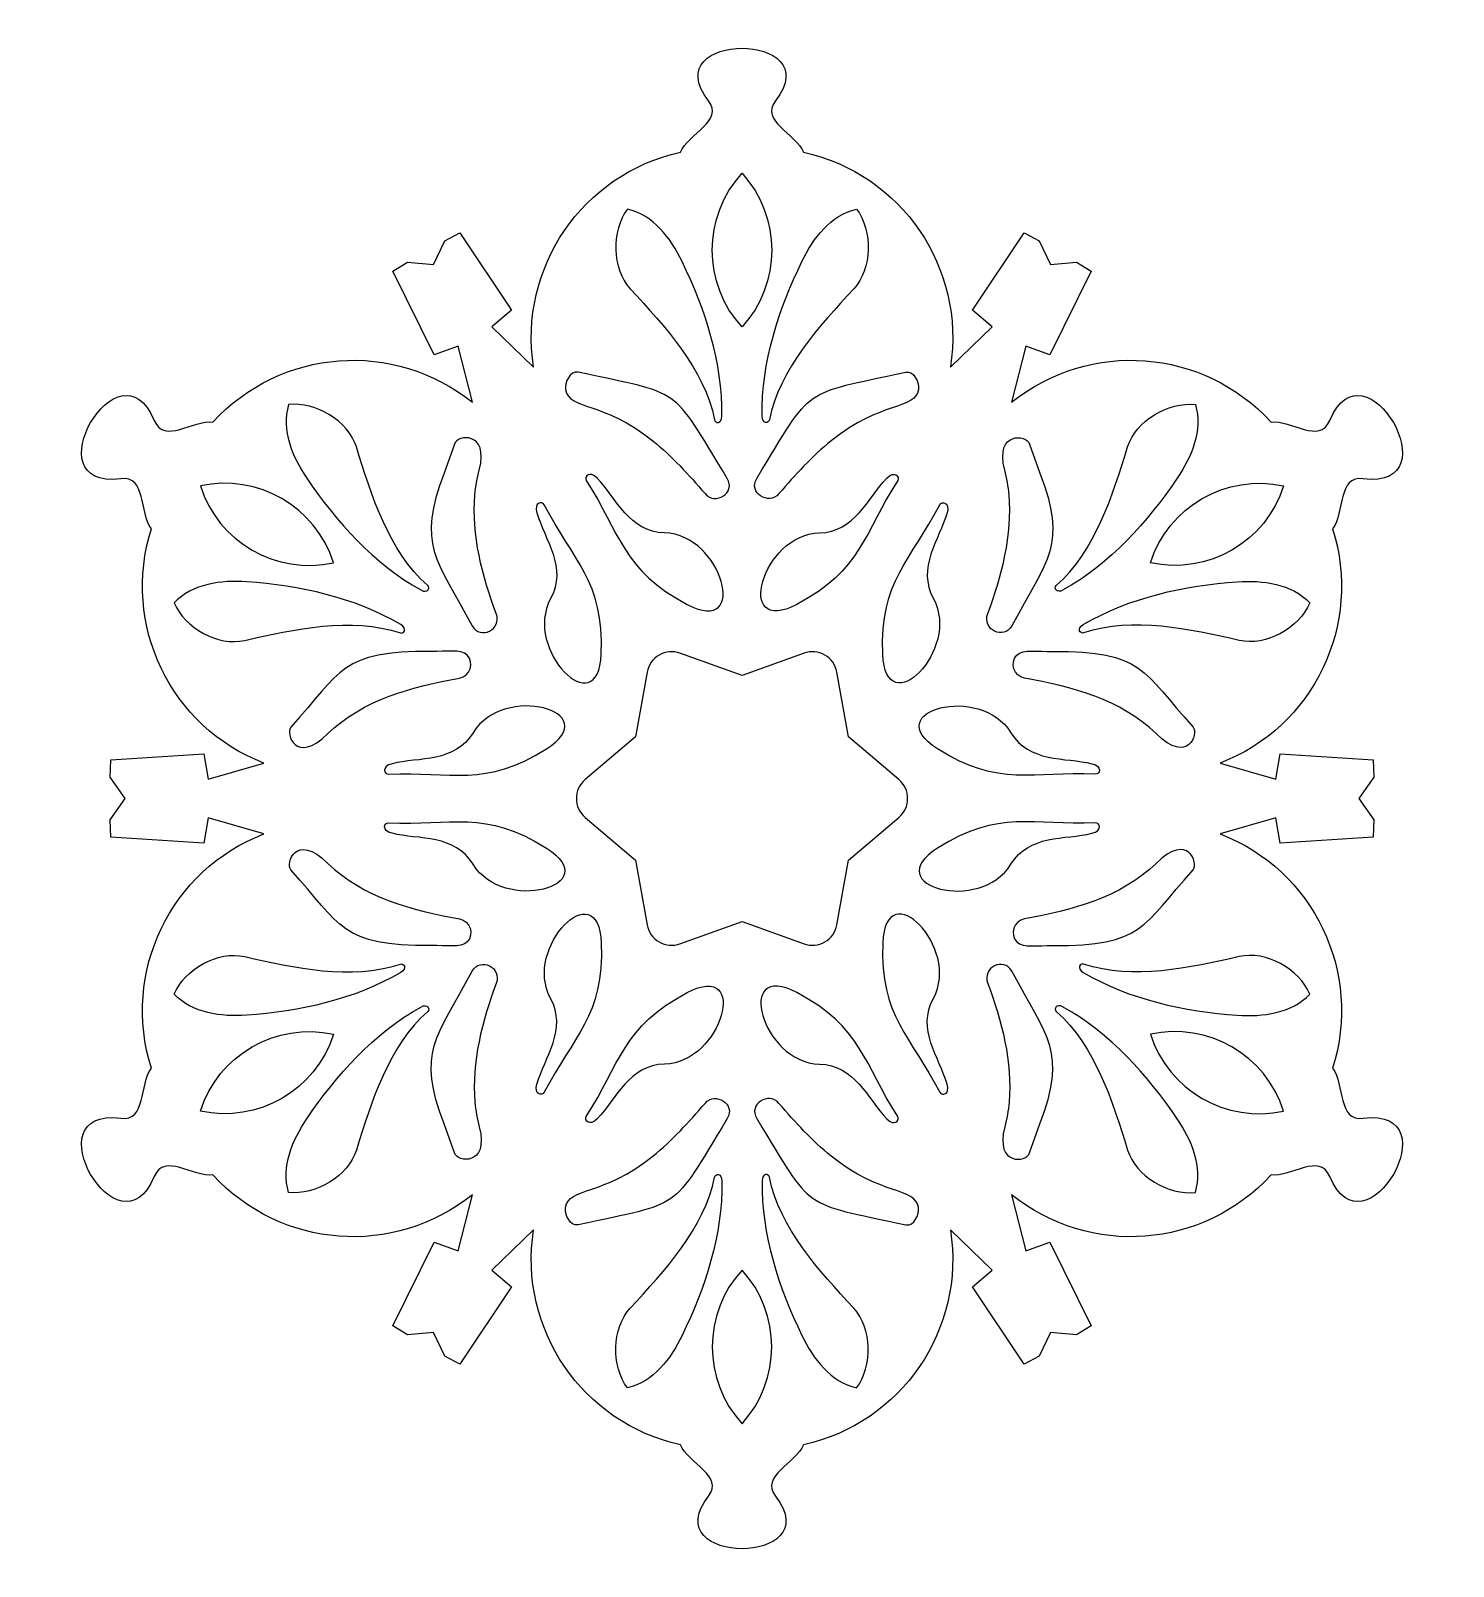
# Model space of a CAD drawing. Header units: centimetres. Extents: x -1 to 124, y -94 to 8.
# Drawn here: x 114.2 to 123.68, y -78.8 to -68.57 of the extents above; entities that cross this region are included whole.
import ezdxf

# ---------------------------------------------------------------- set-up
doc = ezdxf.new("R2010")
doc.units = ezdxf.units.CM
doc.header["$MEASUREMENT"] = 0
doc.layers.add('layer 1', color=7, linetype='Continuous')

msp = doc.modelspace()

# ---------------------------------------------------------------- linework, layer by layer
at = {"layer": 'layer 1', "color": 250}
for points, knots in [([(122.87272, -75.48078), (123.07489, -74.84352), (122.74627, -74.15896), (122.12255, -73.91818), (122.12255, -73.91818), (122.12255, -73.91818), (122.49388, -73.81263), (122.49388, -73.81263), (122.49388, -73.81263), (122.49388, -73.81263), (122.52329, -73.98036), (122.52329, -73.98036), (122.52329, -73.98036), (122.52329, -73.98036), (123.14325, -73.94016), (123.14325, -73.94016), (123.14325, -73.94016), (123.14325, -73.94016), (123.14693, -73.82566), (123.14693, -73.82566), (123.14693, -73.82566), (123.14693, -73.82566), (123.04647, -73.68292), (123.04647, -73.68292), (123.04647, -73.68292), (123.04647, -73.68292), (123.14693, -73.54018), (123.14693, -73.54018), (123.14693, -73.54018), (123.14693, -73.54018), (123.14325, -73.42568), (123.14325, -73.42568), (123.14325, -73.42568), (123.14325, -73.42568), (122.52329, -73.38548), (122.52329, -73.38548), (122.52329, -73.38548), (122.52329, -73.38548), (122.49388, -73.55321), (122.49388, -73.55321), (122.49388, -73.55321), (122.49388, -73.55321), (122.12255, -73.44766), (122.12255, -73.44766), (122.12255, -73.44766), (122.74627, -73.20688), (123.07489, -72.52232), (122.87272, -71.88506), (122.87272, -71.88506), (122.95395, -71.77683), (122.90481, -71.52953), (123.07731, -71.55185), (123.07731, -71.55185), (123.67654, -71.6294), (123.08583, -70.60597), (122.85325, -71.16389), (122.85325, -71.16389), (122.78639, -71.32436), (122.59676, -71.15821), (122.46245, -71.17442), (122.46245, -71.17442), (122.01165, -70.68075), (121.25446, -70.62308), (120.73413, -71.04279), (120.73413, -71.04279), (120.73413, -71.04279), (120.8284, -70.66838), (120.8284, -70.66838), (120.8284, -70.66838), (120.8284, -70.66838), (120.98828, -70.7268), (120.98828, -70.7268), (120.98828, -70.7268), (120.98828, -70.7268), (121.26349, -70.16977), (121.26349, -70.16977), (121.26349, -70.16977), (121.26349, -70.16977), (121.16613, -70.10943), (121.16613, -70.10943), (121.16613, -70.10943), (121.16613, -70.10943), (120.99229, -70.12506), (120.99229, -70.12506), (120.99229, -70.12506), (120.99229, -70.12506), (120.91891, -69.96669), (120.91891, -69.96669), (120.91891, -69.96669), (120.91891, -69.96669), (120.81795, -69.91261), (120.81795, -69.91261), (120.81795, -69.91261), (120.81795, -69.91261), (120.47312, -70.42935), (120.47312, -70.42935), (120.47312, -70.42935), (120.47312, -70.42935), (120.60367, -70.53867), (120.60367, -70.53867), (120.60367, -70.53867), (120.60367, -70.53867), (120.32662, -70.80753), (120.32662, -70.80753), (120.32662, -70.80753), (120.42991, -70.14695), (120.00134, -69.52015), (119.34845, -69.37648), (119.34845, -69.37648), (119.2953, -69.25212), (119.05661, -69.17097), (119.16217, -69.03282), (119.16217, -69.03282), (119.51847, -68.56629), (118.35791, -68.56629), (118.71421, -69.03282), (118.71421, -69.03282), (118.81977, -69.17097), (118.58108, -69.25212), (118.52793, -69.37648), (118.52793, -69.37648), (117.87504, -69.52015), (117.44647, -70.14695), (117.54976, -70.80753), (117.54976, -70.80753), (117.54976, -70.80753), (117.27271, -70.53867), (117.27271, -70.53867), (117.27271, -70.53867), (117.27271, -70.53867), (117.40326, -70.42935), (117.40326, -70.42935), (117.40326, -70.42935), (117.40326, -70.42935), (117.05843, -69.91261), (117.05843, -69.91261), (117.05843, -69.91261), (117.05843, -69.91261), (116.95747, -69.96669), (116.95747, -69.96669), (116.95747, -69.96669), (116.95747, -69.96669), (116.88409, -70.12506), (116.88409, -70.12506), (116.88409, -70.12506), (116.88409, -70.12506), (116.71025, -70.10943), (116.71025, -70.10943), (116.71025, -70.10943), (116.71025, -70.10943), (116.61289, -70.16977), (116.61289, -70.16977), (116.61289, -70.16977), (116.61289, -70.16977), (116.8881, -70.7268), (116.8881, -70.7268), (116.8881, -70.7268), (116.8881, -70.7268), (117.04798, -70.66838), (117.04798, -70.66838), (117.04798, -70.66838), (117.04798, -70.66838), (117.14225, -71.04279), (117.14225, -71.04279), (117.14225, -71.04279), (116.62192, -70.62308), (115.86473, -70.68075), (115.41393, -71.17442), (115.41393, -71.17442), (115.27962, -71.15821), (115.08999, -71.32436), (115.02313, -71.16389), (115.02313, -71.16389), (114.79055, -70.60597), (114.19984, -71.6294), (114.79907, -71.55185), (114.79907, -71.55185), (114.97157, -71.52953), (114.92243, -71.77683), (115.00366, -71.88506), (115.00366, -71.88506), (114.80149, -72.52232), (115.13011, -73.20688), (115.75383, -73.44766), (115.75383, -73.44766), (115.75383, -73.44766), (115.3825, -73.55321), (115.3825, -73.55321), (115.3825, -73.55321), (115.3825, -73.55321), (115.35309, -73.38548), (115.35309, -73.38548), (115.35309, -73.38548), (115.35309, -73.38548), (114.73313, -73.42568), (114.73313, -73.42568), (114.73313, -73.42568), (114.73313, -73.42568), (114.72945, -73.54018), (114.72945, -73.54018), (114.72945, -73.54018), (114.72945, -73.54018), (114.82991, -73.68292), (114.82991, -73.68292), (114.82991, -73.68292), (114.82991, -73.68292), (114.72945, -73.82566), (114.72945, -73.82566), (114.72945, -73.82566), (114.72945, -73.82566), (114.73313, -73.94016), (114.73313, -73.94016), (114.73313, -73.94016), (114.73313, -73.94016), (115.35309, -73.98036), (115.35309, -73.98036), (115.35309, -73.98036), (115.35309, -73.98036), (115.3825, -73.81263), (115.3825, -73.81263), (115.3825, -73.81263), (115.3825, -73.81263), (115.75383, -73.91818), (115.75383, -73.91818), (115.75383, -73.91818), (115.13011, -74.15896), (114.80149, -74.84352), (115.00366, -75.48078), (115.00366, -75.48078), (114.92243, -75.58901), (114.97157, -75.83631), (114.79907, -75.81399), (114.79907, -75.81399), (114.19984, -75.73644), (114.79055, -76.75987), (115.02313, -76.20195), (115.02313, -76.20195), (115.08999, -76.04148), (115.27962, -76.20763), (115.41393, -76.19142), (115.41393, -76.19142), (115.86473, -76.68509), (116.62192, -76.74276), (117.14225, -76.32305), (117.14225, -76.32305), (117.14225, -76.32305), (117.04798, -76.69746), (117.04798, -76.69746), (117.04798, -76.69746), (117.04798, -76.69746), (116.8881, -76.63904), (116.8881, -76.63904), (116.8881, -76.63904), (116.8881, -76.63904), (116.61289, -77.19607), (116.61289, -77.19607), (116.61289, -77.19607), (116.61289, -77.19607), (116.71025, -77.25641), (116.71025, -77.25641), (116.71025, -77.25641), (116.71025, -77.25641), (116.88409, -77.24078), (116.88409, -77.24078), (116.88409, -77.24078), (116.88409, -77.24078), (116.95747, -77.39915), (116.95747, -77.39915), (116.95747, -77.39915), (116.95747, -77.39915), (117.05843, -77.45323), (117.05843, -77.45323), (117.05843, -77.45323), (117.05843, -77.45323), (117.40326, -76.93649), (117.40326, -76.93649), (117.40326, -76.93649), (117.40326, -76.93649), (117.27271, -76.82717), (117.27271, -76.82717), (117.27271, -76.82717), (117.27271, -76.82717), (117.54976, -76.55831), (117.54976, -76.55831), (117.54976, -76.55831), (117.44647, -77.21889), (117.87504, -77.84569), (118.52793, -77.98936), (118.52793, -77.98936), (118.58108, -78.11372), (118.81977, -78.19487), (118.71421, -78.33302), (118.71421, -78.33302), (118.35791, -78.79955), (119.51847, -78.79955), (119.16217, -78.33302), (119.16217, -78.33302), (119.05661, -78.19487), (119.2953, -78.11372), (119.34845, -77.98936), (119.34845, -77.98936), (120.00134, -77.84569), (120.42991, -77.21889), (120.32662, -76.55831), (120.32662, -76.55831), (120.32662, -76.55831), (120.60367, -76.82717), (120.60367, -76.82717), (120.60367, -76.82717), (120.60367, -76.82717), (120.47312, -76.93649), (120.47312, -76.93649), (120.47312, -76.93649), (120.47312, -76.93649), (120.81795, -77.45323), (120.81795, -77.45323), (120.81795, -77.45323), (120.81795, -77.45323), (120.91891, -77.39915), (120.91891, -77.39915), (120.91891, -77.39915), (120.91891, -77.39915), (120.99229, -77.24078), (120.99229, -77.24078), (120.99229, -77.24078), (120.99229, -77.24078), (121.16613, -77.25641), (121.16613, -77.25641), (121.16613, -77.25641), (121.16613, -77.25641), (121.26349, -77.19607), (121.26349, -77.19607), (121.26349, -77.19607), (121.26349, -77.19607), (120.98828, -76.63904), (120.98828, -76.63904), (120.98828, -76.63904), (120.98828, -76.63904), (120.8284, -76.69746), (120.8284, -76.69746), (120.8284, -76.69746), (120.8284, -76.69746), (120.73413, -76.32305), (120.73413, -76.32305), (120.73413, -76.32305), (121.25446, -76.74276), (122.01165, -76.68509), (122.46245, -76.19142), (122.46245, -76.19142), (122.59676, -76.20763), (122.78639, -76.04148), (122.85325, -76.20195), (122.85325, -76.20195), (123.08583, -76.75987), (123.67654, -75.73644), (123.07731, -75.81399), (123.07731, -75.81399), (122.90481, -75.83631), (122.95395, -75.58901), (122.87272, -75.48078)], [0, 0, 0, 0, 0.01098901, 0.01098901, 0.01098901, 0.01098901, 0.02197802, 0.02197802, 0.02197802, 0.02197802, 0.03296703, 0.03296703, 0.03296703, 0.03296703, 0.04395604, 0.04395604, 0.04395604, 0.04395604, 0.05494505, 0.05494505, 0.05494505, 0.05494505, 0.06593407, 0.06593407, 0.06593407, 0.06593407, 0.07692308, 0.07692308, 0.07692308, 0.07692308, 0.08791209, 0.08791209, 0.08791209, 0.08791209, 0.0989011, 0.0989011, 0.0989011, 0.0989011, 0.10989011, 0.10989011, 0.10989011, 0.10989011, 0.12087912, 0.12087912, 0.12087912, 0.12087912, 0.13186813, 0.13186813, 0.13186813, 0.13186813, 0.14285714, 0.14285714, 0.14285714, 0.14285714, 0.15384615, 0.15384615, 0.15384615, 0.15384615, 0.16483516, 0.16483516, 0.16483516, 0.16483516, 0.17582418, 0.17582418, 0.17582418, 0.17582418, 0.18681319, 0.18681319, 0.18681319, 0.18681319, 0.1978022, 0.1978022, 0.1978022, 0.1978022, 0.20879121, 0.20879121, 0.20879121, 0.20879121, 0.21978022, 0.21978022, 0.21978022, 0.21978022, 0.23076923, 0.23076923, 0.23076923, 0.23076923, 0.24175824, 0.24175824, 0.24175824, 0.24175824, 0.25274725, 0.25274725, 0.25274725, 0.25274725, 0.26373626, 0.26373626, 0.26373626, 0.26373626, 0.27472527, 0.27472527, 0.27472527, 0.27472527, 0.28571429, 0.28571429, 0.28571429, 0.28571429, 0.2967033, 0.2967033, 0.2967033, 0.2967033, 0.30769231, 0.30769231, 0.30769231, 0.30769231, 0.31868132, 0.31868132, 0.31868132, 0.31868132, 0.32967033, 0.32967033, 0.32967033, 0.32967033, 0.34065934, 0.34065934, 0.34065934, 0.34065934, 0.35164835, 0.35164835, 0.35164835, 0.35164835, 0.36263736, 0.36263736, 0.36263736, 0.36263736, 0.37362637, 0.37362637, 0.37362637, 0.37362637, 0.38461538, 0.38461538, 0.38461538, 0.38461538, 0.3956044, 0.3956044, 0.3956044, 0.3956044, 0.40659341, 0.40659341, 0.40659341, 0.40659341, 0.41758242, 0.41758242, 0.41758242, 0.41758242, 0.42857143, 0.42857143, 0.42857143, 0.42857143, 0.43956044, 0.43956044, 0.43956044, 0.43956044, 0.45054945, 0.45054945, 0.45054945, 0.45054945, 0.46153846, 0.46153846, 0.46153846, 0.46153846, 0.47252747, 0.47252747, 0.47252747, 0.47252747, 0.48351648, 0.48351648, 0.48351648, 0.48351648, 0.49450549, 0.49450549, 0.49450549, 0.49450549, 0.50549451, 0.50549451, 0.50549451, 0.50549451, 0.51648352, 0.51648352, 0.51648352, 0.51648352, 0.52747253, 0.52747253, 0.52747253, 0.52747253, 0.53846154, 0.53846154, 0.53846154, 0.53846154, 0.54945055, 0.54945055, 0.54945055, 0.54945055, 0.56043956, 0.56043956, 0.56043956, 0.56043956, 0.57142857, 0.57142857, 0.57142857, 0.57142857, 0.58241758, 0.58241758, 0.58241758, 0.58241758, 0.59340659, 0.59340659, 0.59340659, 0.59340659, 0.6043956, 0.6043956, 0.6043956, 0.6043956, 0.61538462, 0.61538462, 0.61538462, 0.61538462, 0.62637363, 0.62637363, 0.62637363, 0.62637363, 0.63736264, 0.63736264, 0.63736264, 0.63736264, 0.64835165, 0.64835165, 0.64835165, 0.64835165, 0.65934066, 0.65934066, 0.65934066, 0.65934066, 0.67032967, 0.67032967, 0.67032967, 0.67032967, 0.68131868, 0.68131868, 0.68131868, 0.68131868, 0.69230769, 0.69230769, 0.69230769, 0.69230769, 0.7032967, 0.7032967, 0.7032967, 0.7032967, 0.71428571, 0.71428571, 0.71428571, 0.71428571, 0.72527473, 0.72527473, 0.72527473, 0.72527473, 0.73626374, 0.73626374, 0.73626374, 0.73626374, 0.74725275, 0.74725275, 0.74725275, 0.74725275, 0.75824176, 0.75824176, 0.75824176, 0.75824176, 0.76923077, 0.76923077, 0.76923077, 0.76923077, 0.78021978, 0.78021978, 0.78021978, 0.78021978, 0.79120879, 0.79120879, 0.79120879, 0.79120879, 0.8021978, 0.8021978, 0.8021978, 0.8021978, 0.81318681, 0.81318681, 0.81318681, 0.81318681, 0.82417582, 0.82417582, 0.82417582, 0.82417582, 0.83516484, 0.83516484, 0.83516484, 0.83516484, 0.84615385, 0.84615385, 0.84615385, 0.84615385, 0.85714286, 0.85714286, 0.85714286, 0.85714286, 0.86813187, 0.86813187, 0.86813187, 0.86813187, 0.87912088, 0.87912088, 0.87912088, 0.87912088, 0.89010989, 0.89010989, 0.89010989, 0.89010989, 0.9010989, 0.9010989, 0.9010989, 0.9010989, 0.91208791, 0.91208791, 0.91208791, 0.91208791, 0.92307692, 0.92307692, 0.92307692, 0.92307692, 0.93406593, 0.93406593, 0.93406593, 0.93406593, 0.94505495, 0.94505495, 0.94505495, 0.94505495, 0.95604396, 0.95604396, 0.95604396, 0.95604396, 0.96703297, 0.96703297, 0.96703297, 0.96703297, 0.97802198, 0.97802198, 0.97802198, 0.97802198, 1, 1, 1, 1]), ([(118.93819, -70.54076), (119.20245, -70.25042), (119.20245, -69.80672), (118.93819, -69.51638), (118.93819, -69.51638), (118.67393, -69.80672), (118.67393, -70.25042), (118.93819, -70.54076)], [0, 0, 0, 0, 0.33333333, 0.33333333, 0.33333333, 0.33333333, 1, 1, 1, 1]), ([(118.19396, -70.28702), (118.06952, -70.15264), (118.06668, -69.9015), (118.17507, -69.75449), (118.17507, -69.75449), (118.34815, -69.79627), (118.46449, -69.95056), (118.53879, -70.10358), (118.53879, -70.10358), (118.69273, -70.42058), (118.80982, -70.77686), (118.80481, -71.13439), (118.80481, -71.13439), (118.80397, -71.18947), (118.76043, -71.18228), (118.75591, -71.15996), (118.75591, -71.15996), (118.68764, -70.82149), (118.42354, -70.53499), (118.19396, -70.28702)], [0, 0, 0, 0, 0.16666667, 0.16666667, 0.16666667, 0.16666667, 0.33333333, 0.33333333, 0.33333333, 0.33333333, 0.5, 0.5, 0.5, 0.5, 0.66666667, 0.66666667, 0.66666667, 0.66666667, 1, 1, 1, 1]), ([(119.68242, -70.28702), (119.80686, -70.15264), (119.8097, -69.9015), (119.70131, -69.75449), (119.70131, -69.75449), (119.52823, -69.79627), (119.41189, -69.95056), (119.33759, -70.10358), (119.33759, -70.10358), (119.18365, -70.42058), (119.06656, -70.77686), (119.07157, -71.13439), (119.07157, -71.13439), (119.07241, -71.18947), (119.11595, -71.18228), (119.12047, -71.15996), (119.12047, -71.15996), (119.18874, -70.82149), (119.45284, -70.53499), (119.68242, -70.28702)], [0, 0, 0, 0, 0.16666667, 0.16666667, 0.16666667, 0.16666667, 0.33333333, 0.33333333, 0.33333333, 0.33333333, 0.5, 0.5, 0.5, 0.5, 0.66666667, 0.66666667, 0.66666667, 0.66666667, 1, 1, 1, 1]), ([(118.34364, -71.29903), (118.01394, -71.0326), (117.7857, -71.09498), (117.76255, -70.95721), (117.76255, -70.95721), (117.75516, -70.91322), (117.79221, -70.82995), (117.84754, -70.84213), (117.84754, -70.84213), (118.55556, -70.9979), (118.45325, -70.91653), (118.84024, -71.55076), (118.84024, -71.55076), (118.8982, -71.64369), (118.76179, -71.73363), (118.69173, -71.65139), (118.69173, -71.65139), (118.58429, -71.52527), (118.47281, -71.40342), (118.34364, -71.29903)], [0, 0, 0, 0, 0.16666667, 0.16666667, 0.16666667, 0.16666667, 0.33333333, 0.33333333, 0.33333333, 0.33333333, 0.5, 0.5, 0.5, 0.5, 0.66666667, 0.66666667, 0.66666667, 0.66666667, 1, 1, 1, 1]), ([(119.53274, -71.29903), (119.86244, -71.0326), (120.09068, -71.09498), (120.11383, -70.95721), (120.11383, -70.95721), (120.12122, -70.91322), (120.08417, -70.82995), (120.02884, -70.84213), (120.02884, -70.84213), (119.32082, -70.9979), (119.42313, -70.91653), (119.03614, -71.55076), (119.03614, -71.55076), (118.97818, -71.64369), (119.11459, -71.73363), (119.18465, -71.65139), (119.18465, -71.65139), (119.29209, -71.52527), (119.40357, -71.40342), (119.53274, -71.29903)], [0, 0, 0, 0, 0.16666667, 0.16666667, 0.16666667, 0.16666667, 0.33333333, 0.33333333, 0.33333333, 0.33333333, 0.5, 0.5, 0.5, 0.5, 0.66666667, 0.66666667, 0.66666667, 0.66666667, 1, 1, 1, 1]), ([(116.36944, -71.3404), (116.46939, -71.66325), (116.5854, -72.03516), (116.84448, -72.26357), (116.84448, -72.26357), (116.86153, -72.27861), (116.84598, -72.31998), (116.79784, -72.29307), (116.79784, -72.29307), (116.48569, -72.11865), (116.23572, -71.83909), (116.03815, -71.54733), (116.03815, -71.54733), (115.94279, -71.40651), (115.86732, -71.22858), (115.91764, -71.05783), (115.91764, -71.05783), (116.09916, -71.03745), (116.31528, -71.16548), (116.36944, -71.3404)], [0, 0, 0, 0, 0.16666667, 0.16666667, 0.16666667, 0.16666667, 0.33333333, 0.33333333, 0.33333333, 0.33333333, 0.5, 0.5, 0.5, 0.5, 0.66666667, 0.66666667, 0.66666667, 0.66666667, 1, 1, 1, 1]), ([(121.50694, -71.3404), (121.40699, -71.66325), (121.29098, -72.03516), (121.0319, -72.26357), (121.0319, -72.26357), (121.01485, -72.27861), (121.0304, -72.31998), (121.07854, -72.29307), (121.07854, -72.29307), (121.39069, -72.11865), (121.64066, -71.83909), (121.83823, -71.54733), (121.83823, -71.54733), (121.93359, -71.40651), (122.00906, -71.22858), (121.95874, -71.05783), (121.95874, -71.05783), (121.77722, -71.03745), (121.5611, -71.16548), (121.50694, -71.3404)], [0, 0, 0, 0, 0.16666667, 0.16666667, 0.16666667, 0.16666667, 0.33333333, 0.33333333, 0.33333333, 0.33333333, 0.5, 0.5, 0.5, 0.5, 0.66666667, 0.66666667, 0.66666667, 0.66666667, 1, 1, 1, 1]), ([(117.15897, -71.65966), (117.135, -71.92258), (117.20885, -72.20591), (117.3008, -72.45002), (117.3008, -72.45002), (117.3417, -72.55862), (117.19206, -72.62799), (117.14075, -72.53201), (117.14075, -72.53201), (116.90172, -72.08488), (116.76867, -71.99469), (116.95446, -71.51432), (116.95446, -71.51432), (116.95446, -71.51432), (117.02257, -71.3206), (117.02257, -71.3206), (117.02257, -71.3206), (117.04004, -71.25836), (117.25547, -71.2302), (117.18822, -71.49451), (117.18822, -71.49451), (117.17409, -71.54867), (117.16432, -71.60391), (117.15897, -71.65966)], [0, 0, 0, 0, 0.14285714, 0.14285714, 0.14285714, 0.14285714, 0.28571429, 0.28571429, 0.28571429, 0.28571429, 0.42857143, 0.42857143, 0.42857143, 0.42857143, 0.57142857, 0.57142857, 0.57142857, 0.57142857, 0.71428571, 0.71428571, 0.71428571, 0.71428571, 1, 1, 1, 1]), ([(120.71741, -71.65966), (120.74138, -71.92258), (120.66753, -72.20591), (120.57558, -72.45002), (120.57558, -72.45002), (120.53468, -72.55862), (120.68432, -72.62799), (120.73563, -72.53201), (120.73563, -72.53201), (120.97466, -72.08488), (121.10771, -71.99469), (120.92192, -71.51432), (120.92192, -71.51432), (120.92192, -71.51432), (120.85381, -71.3206), (120.85381, -71.3206), (120.85381, -71.3206), (120.83634, -71.25836), (120.62091, -71.2302), (120.68816, -71.49451), (120.68816, -71.49451), (120.70229, -71.54867), (120.71206, -71.60391), (120.71741, -71.65966)], [0, 0, 0, 0, 0.14285714, 0.14285714, 0.14285714, 0.14285714, 0.28571429, 0.28571429, 0.28571429, 0.28571429, 0.42857143, 0.42857143, 0.42857143, 0.42857143, 0.57142857, 0.57142857, 0.57142857, 0.57142857, 0.71428571, 0.71428571, 0.71428571, 0.71428571, 1, 1, 1, 1]), ([(115.32994, -71.59965), (115.71346, -71.51591), (116.09774, -71.7378), (116.217, -72.1118), (116.217, -72.1118), (115.83348, -72.19554), (115.44919, -71.97373), (115.32994, -71.59965)], [0, 0, 0, 0, 0.33333333, 0.33333333, 0.33333333, 0.33333333, 1, 1, 1, 1]), ([(118.42237, -71.91297), (118.80948, -71.92108), (118.99252, -72.60923), (118.57239, -72.3891), (118.57239, -72.3891), (118.14223, -72.16378), (118.12576, -71.91189), (117.90111, -71.56338), (117.90111, -71.56338), (117.88565, -71.53931), (117.92243, -71.49418), (117.97332, -71.54775), (117.97332, -71.54775), (118.10069, -71.68172), (118.18903, -71.90804), (118.42237, -71.91297)], [0, 0, 0, 0, 0.2, 0.2, 0.2, 0.2, 0.4, 0.4, 0.4, 0.4, 0.6, 0.6, 0.6, 0.6, 1, 1, 1, 1]), ([(119.45401, -71.91297), (119.0669, -71.92108), (118.88386, -72.60923), (119.30399, -72.3891), (119.30399, -72.3891), (119.73415, -72.16378), (119.75062, -71.91189), (119.97527, -71.56338), (119.97527, -71.56338), (119.99073, -71.53931), (119.95395, -71.49418), (119.90306, -71.54775), (119.90306, -71.54775), (119.77569, -71.68172), (119.68735, -71.90804), (119.45401, -71.91297)], [0, 0, 0, 0, 0.2, 0.2, 0.2, 0.2, 0.4, 0.4, 0.4, 0.4, 0.6, 0.6, 0.6, 0.6, 1, 1, 1, 1]), ([(122.54644, -71.59965), (122.16292, -71.51591), (121.77864, -71.7378), (121.65938, -72.1118), (121.65938, -72.1118), (122.0429, -72.19554), (122.42719, -71.97373), (122.54644, -71.59965)], [0, 0, 0, 0, 0.33333333, 0.33333333, 0.33333333, 0.33333333, 1, 1, 1, 1]), ([(117.57158, -71.77967), (117.5506, -71.70889), (117.6081, -71.69952), (117.62122, -71.72501), (117.62122, -71.72501), (117.81069, -72.09383), (118.02062, -72.23398), (118.00065, -72.71914), (118.00065, -72.71914), (117.98126, -73.19309), (117.4768, -72.69047), (117.66335, -72.35116), (117.66335, -72.35116), (117.77575, -72.14665), (117.6239, -71.95693), (117.57158, -71.77967)], [0, 0, 0, 0, 0.2, 0.2, 0.2, 0.2, 0.4, 0.4, 0.4, 0.4, 0.6, 0.6, 0.6, 0.6, 1, 1, 1, 1]), ([(120.3048, -71.77967), (120.32578, -71.70889), (120.26828, -71.69952), (120.25516, -71.72501), (120.25516, -71.72501), (120.06569, -72.09383), (119.85576, -72.23398), (119.87573, -72.71914), (119.87573, -72.71914), (119.89512, -73.19309), (120.39958, -72.69047), (120.21303, -72.35116), (120.21303, -72.35116), (120.10063, -72.14665), (120.25248, -71.95693), (120.3048, -71.77967)], [0, 0, 0, 0, 0.2, 0.2, 0.2, 0.2, 0.4, 0.4, 0.4, 0.4, 0.6, 0.6, 0.6, 0.6, 1, 1, 1, 1]), ([(115.63866, -72.23916), (115.99017, -72.26441), (116.35724, -72.34112), (116.66437, -72.52424), (116.66437, -72.52424), (116.71176, -72.55249), (116.68376, -72.58659), (116.66212, -72.57931), (116.66212, -72.57931), (116.33484, -72.46925), (115.95466, -72.55475), (115.62512, -72.62954), (115.62512, -72.62954), (115.44652, -72.67008), (115.22764, -72.54697), (115.15451, -72.37957), (115.15451, -72.37957), (115.27729, -72.25062), (115.46909, -72.22697), (115.63866, -72.23916)], [0, 0, 0, 0, 0.16666667, 0.16666667, 0.16666667, 0.16666667, 0.33333333, 0.33333333, 0.33333333, 0.33333333, 0.5, 0.5, 0.5, 0.5, 0.66666667, 0.66666667, 0.66666667, 0.66666667, 1, 1, 1, 1]), ([(122.23772, -72.23916), (121.88621, -72.26441), (121.51914, -72.34112), (121.21201, -72.52424), (121.21201, -72.52424), (121.16462, -72.55249), (121.19262, -72.58659), (121.21426, -72.57931), (121.21426, -72.57931), (121.54154, -72.46925), (121.92172, -72.55475), (122.25126, -72.62954), (122.25126, -72.62954), (122.42986, -72.67008), (122.64874, -72.54697), (122.72187, -72.37957), (122.72187, -72.37957), (122.59909, -72.25062), (122.40729, -72.22697), (122.23772, -72.23916)], [0, 0, 0, 0, 0.16666667, 0.16666667, 0.16666667, 0.16666667, 0.33333333, 0.33333333, 0.33333333, 0.33333333, 0.5, 0.5, 0.5, 0.5, 0.66666667, 0.66666667, 0.66666667, 0.66666667, 1, 1, 1, 1]), ([(117.10632, -72.72666), (117.15798, -72.7801), (117.12687, -72.86757), (117.05567, -72.8806), (117.05567, -72.8806), (116.74447, -72.93757), (116.41291, -73.02217), (116.17972, -73.25025), (116.17972, -73.25025), (115.96242, -73.46279), (115.8964, -73.247), (115.93268, -73.20713), (115.93268, -73.20713), (116.27404, -72.832), (116.25833, -72.69994), (116.87072, -72.70317), (116.87072, -72.70317), (116.96337, -72.70366), (117.06657, -72.68632), (117.10632, -72.72666)], [0, 0, 0, 0, 0.16666667, 0.16666667, 0.16666667, 0.16666667, 0.33333333, 0.33333333, 0.33333333, 0.33333333, 0.5, 0.5, 0.5, 0.5, 0.66666667, 0.66666667, 0.66666667, 0.66666667, 1, 1, 1, 1]), ([(120.04179, -73.68292), (120.04179, -73.73148), (120.0204, -73.77761), (119.98337, -73.80895), (119.98337, -73.80895), (119.98337, -73.80895), (119.64824, -74.09286), (119.64824, -74.09286), (119.64824, -74.09286), (119.64824, -74.09286), (119.56993, -74.5251), (119.56993, -74.5251), (119.56993, -74.5251), (119.56124, -74.57282), (119.53199, -74.61436), (119.48995, -74.63868), (119.48995, -74.63868), (119.44791, -74.66292), (119.39735, -74.66751), (119.35163, -74.65114), (119.35163, -74.65114), (119.35163, -74.65114), (118.93819, -74.50279), (118.93819, -74.50279), (118.93819, -74.50279), (118.93819, -74.50279), (118.52475, -74.65114), (118.52475, -74.65114), (118.52475, -74.65114), (118.47903, -74.66751), (118.42847, -74.66292), (118.38643, -74.63868), (118.38643, -74.63868), (118.34439, -74.61436), (118.31514, -74.57282), (118.30645, -74.5251), (118.30645, -74.5251), (118.30645, -74.5251), (118.22814, -74.09286), (118.22814, -74.09286), (118.22814, -74.09286), (118.22814, -74.09286), (117.89301, -73.80895), (117.89301, -73.80895), (117.89301, -73.80895), (117.85598, -73.77761), (117.83459, -73.73148), (117.83459, -73.68292), (117.83459, -73.68292), (117.83459, -73.63436), (117.85598, -73.58823), (117.89301, -73.55689), (117.89301, -73.55689), (117.89301, -73.55689), (118.22814, -73.27298), (118.22814, -73.27298), (118.22814, -73.27298), (118.22814, -73.27298), (118.30645, -72.84074), (118.30645, -72.84074), (118.30645, -72.84074), (118.31514, -72.79302), (118.34439, -72.75148), (118.38643, -72.72716), (118.38643, -72.72716), (118.42847, -72.70292), (118.47903, -72.69833), (118.52475, -72.7147), (118.52475, -72.7147), (118.52475, -72.7147), (118.93819, -72.86305), (118.93819, -72.86305), (118.93819, -72.86305), (118.93819, -72.86305), (119.35163, -72.7147), (119.35163, -72.7147), (119.35163, -72.7147), (119.39735, -72.69833), (119.44791, -72.70292), (119.48995, -72.72716), (119.48995, -72.72716), (119.53199, -72.75148), (119.56124, -72.79302), (119.56993, -72.84074), (119.56993, -72.84074), (119.56993, -72.84074), (119.64824, -73.27298), (119.64824, -73.27298), (119.64824, -73.27298), (119.64824, -73.27298), (119.98337, -73.55689), (119.98337, -73.55689), (119.98337, -73.55689), (120.0204, -73.58823), (120.04179, -73.63436), (120.04179, -73.68292)], [0, 0, 0, 0, 0.04, 0.04, 0.04, 0.04, 0.08, 0.08, 0.08, 0.08, 0.12, 0.12, 0.12, 0.12, 0.16, 0.16, 0.16, 0.16, 0.2, 0.2, 0.2, 0.2, 0.24, 0.24, 0.24, 0.24, 0.28, 0.28, 0.28, 0.28, 0.32, 0.32, 0.32, 0.32, 0.36, 0.36, 0.36, 0.36, 0.4, 0.4, 0.4, 0.4, 0.44, 0.44, 0.44, 0.44, 0.48, 0.48, 0.48, 0.48, 0.52, 0.52, 0.52, 0.52, 0.56, 0.56, 0.56, 0.56, 0.6, 0.6, 0.6, 0.6, 0.64, 0.64, 0.64, 0.64, 0.68, 0.68, 0.68, 0.68, 0.72, 0.72, 0.72, 0.72, 0.76, 0.76, 0.76, 0.76, 0.8, 0.8, 0.8, 0.8, 0.84, 0.84, 0.84, 0.84, 0.88, 0.88, 0.88, 0.88, 0.92, 0.92, 0.92, 0.92, 1, 1, 1, 1]), ([(120.77006, -72.72666), (120.7184, -72.7801), (120.74951, -72.86757), (120.82071, -72.8806), (120.82071, -72.8806), (121.13191, -72.93757), (121.46347, -73.02217), (121.69666, -73.25025), (121.69666, -73.25025), (121.91396, -73.46279), (121.97998, -73.247), (121.9437, -73.20713), (121.9437, -73.20713), (121.60234, -72.832), (121.61805, -72.69994), (121.00566, -72.70317), (121.00566, -72.70317), (120.91301, -72.70366), (120.80981, -72.68632), (120.77006, -72.72666)], [0, 0, 0, 0, 0.16666667, 0.16666667, 0.16666667, 0.16666667, 0.33333333, 0.33333333, 0.33333333, 0.33333333, 0.5, 0.5, 0.5, 0.5, 0.66666667, 0.66666667, 0.66666667, 0.66666667, 1, 1, 1, 1]), ([(117.14744, -73.24474), (117.3481, -72.91353), (118.0355, -73.09907), (117.63485, -73.35288), (117.63485, -73.35288), (117.22458, -73.61272), (116.99826, -73.50106), (116.58414, -73.52129), (116.58414, -73.52129), (116.55547, -73.52271), (116.53483, -73.46821), (116.60662, -73.451), (116.60662, -73.451), (116.78631, -73.40762), (117.02651, -73.44432), (117.14744, -73.24474)], [0, 0, 0, 0, 0.2, 0.2, 0.2, 0.2, 0.4, 0.4, 0.4, 0.4, 0.6, 0.6, 0.6, 0.6, 1, 1, 1, 1]), ([(120.72894, -73.24474), (120.52828, -72.91353), (119.84088, -73.09907), (120.24153, -73.35288), (120.24153, -73.35288), (120.6518, -73.61272), (120.87812, -73.50106), (121.29224, -73.52129), (121.29224, -73.52129), (121.32091, -73.52271), (121.34155, -73.46821), (121.26976, -73.451), (121.26976, -73.451), (121.09007, -73.40762), (120.84987, -73.44432), (120.72894, -73.24474)], [0, 0, 0, 0, 0.2, 0.2, 0.2, 0.2, 0.4, 0.4, 0.4, 0.4, 0.6, 0.6, 0.6, 0.6, 1, 1, 1, 1]), ([(117.14744, -74.1211), (117.3481, -74.45231), (118.0355, -74.26677), (117.63485, -74.01296), (117.63485, -74.01296), (117.22458, -73.75312), (116.99826, -73.86478), (116.58414, -73.84455), (116.58414, -73.84455), (116.55547, -73.84313), (116.53483, -73.89763), (116.60662, -73.91484), (116.60662, -73.91484), (116.78631, -73.95822), (117.02651, -73.92152), (117.14744, -74.1211)], [0, 0, 0, 0, 0.2, 0.2, 0.2, 0.2, 0.4, 0.4, 0.4, 0.4, 0.6, 0.6, 0.6, 0.6, 1, 1, 1, 1]), ([(120.72894, -74.1211), (120.52828, -74.45231), (119.84088, -74.26677), (120.24153, -74.01296), (120.24153, -74.01296), (120.6518, -73.75312), (120.87812, -73.86478), (121.29224, -73.84455), (121.29224, -73.84455), (121.32091, -73.84313), (121.34155, -73.89763), (121.26976, -73.91484), (121.26976, -73.91484), (121.09007, -73.95822), (120.84987, -73.92152), (120.72894, -74.1211)], [0, 0, 0, 0, 0.2, 0.2, 0.2, 0.2, 0.4, 0.4, 0.4, 0.4, 0.6, 0.6, 0.6, 0.6, 1, 1, 1, 1]), ([(117.10632, -74.63918), (117.15798, -74.58574), (117.12687, -74.49827), (117.05567, -74.48524), (117.05567, -74.48524), (116.74447, -74.42827), (116.41291, -74.34367), (116.17972, -74.11559), (116.17972, -74.11559), (115.96242, -73.90305), (115.8964, -74.11884), (115.93268, -74.15871), (115.93268, -74.15871), (116.27404, -74.53384), (116.25833, -74.6659), (116.87072, -74.66267), (116.87072, -74.66267), (116.96337, -74.66218), (117.06657, -74.67952), (117.10632, -74.63918)], [0, 0, 0, 0, 0.16666667, 0.16666667, 0.16666667, 0.16666667, 0.33333333, 0.33333333, 0.33333333, 0.33333333, 0.5, 0.5, 0.5, 0.5, 0.66666667, 0.66666667, 0.66666667, 0.66666667, 1, 1, 1, 1]), ([(120.77006, -74.63918), (120.7184, -74.58574), (120.74951, -74.49827), (120.82071, -74.48524), (120.82071, -74.48524), (121.13191, -74.42827), (121.46347, -74.34367), (121.69666, -74.11559), (121.69666, -74.11559), (121.91396, -73.90305), (121.97998, -74.11884), (121.9437, -74.15871), (121.9437, -74.15871), (121.60234, -74.53384), (121.61805, -74.6659), (121.00566, -74.66267), (121.00566, -74.66267), (120.91301, -74.66218), (120.80981, -74.67952), (120.77006, -74.63918)], [0, 0, 0, 0, 0.16666667, 0.16666667, 0.16666667, 0.16666667, 0.33333333, 0.33333333, 0.33333333, 0.33333333, 0.5, 0.5, 0.5, 0.5, 0.66666667, 0.66666667, 0.66666667, 0.66666667, 1, 1, 1, 1]), ([(117.57158, -75.58617), (117.5506, -75.65695), (117.6081, -75.66632), (117.62122, -75.64083), (117.62122, -75.64083), (117.81069, -75.27201), (118.02062, -75.13186), (118.00065, -74.6467), (118.00065, -74.6467), (117.98126, -74.17275), (117.4768, -74.67537), (117.66335, -75.01468), (117.66335, -75.01468), (117.77575, -75.21919), (117.6239, -75.40891), (117.57158, -75.58617)], [0, 0, 0, 0, 0.2, 0.2, 0.2, 0.2, 0.4, 0.4, 0.4, 0.4, 0.6, 0.6, 0.6, 0.6, 1, 1, 1, 1]), ([(120.3048, -75.58617), (120.32578, -75.65695), (120.26828, -75.66632), (120.25516, -75.64083), (120.25516, -75.64083), (120.06569, -75.27201), (119.85576, -75.13186), (119.87573, -74.6467), (119.87573, -74.6467), (119.89512, -74.17275), (120.39958, -74.67537), (120.21303, -75.01468), (120.21303, -75.01468), (120.10063, -75.21919), (120.25248, -75.40891), (120.3048, -75.58617)], [0, 0, 0, 0, 0.2, 0.2, 0.2, 0.2, 0.4, 0.4, 0.4, 0.4, 0.6, 0.6, 0.6, 0.6, 1, 1, 1, 1]), ([(115.63866, -75.12668), (115.99017, -75.10143), (116.35724, -75.02472), (116.66437, -74.8416), (116.66437, -74.8416), (116.71176, -74.81335), (116.68376, -74.77925), (116.66212, -74.78653), (116.66212, -74.78653), (116.33484, -74.89659), (115.95466, -74.81109), (115.62512, -74.7363), (115.62512, -74.7363), (115.44652, -74.69576), (115.22764, -74.81887), (115.15451, -74.98627), (115.15451, -74.98627), (115.27729, -75.11522), (115.46909, -75.13887), (115.63866, -75.12668)], [0, 0, 0, 0, 0.16666667, 0.16666667, 0.16666667, 0.16666667, 0.33333333, 0.33333333, 0.33333333, 0.33333333, 0.5, 0.5, 0.5, 0.5, 0.66666667, 0.66666667, 0.66666667, 0.66666667, 1, 1, 1, 1]), ([(122.23772, -75.12668), (121.88621, -75.10143), (121.51914, -75.02472), (121.21201, -74.8416), (121.21201, -74.8416), (121.16462, -74.81335), (121.19262, -74.77925), (121.21426, -74.78653), (121.21426, -74.78653), (121.54154, -74.89659), (121.92172, -74.81109), (122.25126, -74.7363), (122.25126, -74.7363), (122.42986, -74.69576), (122.64874, -74.81887), (122.72187, -74.98627), (122.72187, -74.98627), (122.59909, -75.11522), (122.40729, -75.13887), (122.23772, -75.12668)], [0, 0, 0, 0, 0.16666667, 0.16666667, 0.16666667, 0.16666667, 0.33333333, 0.33333333, 0.33333333, 0.33333333, 0.5, 0.5, 0.5, 0.5, 0.66666667, 0.66666667, 0.66666667, 0.66666667, 1, 1, 1, 1]), ([(117.15897, -75.70618), (117.135, -75.44326), (117.20885, -75.15993), (117.3008, -74.91582), (117.3008, -74.91582), (117.3417, -74.80722), (117.19206, -74.73785), (117.14075, -74.83383), (117.14075, -74.83383), (116.90172, -75.28096), (116.76867, -75.37115), (116.95446, -75.85152), (116.95446, -75.85152), (116.95446, -75.85152), (117.02257, -76.04524), (117.02257, -76.04524), (117.02257, -76.04524), (117.04004, -76.10748), (117.25547, -76.13564), (117.18822, -75.87133), (117.18822, -75.87133), (117.17409, -75.81717), (117.16432, -75.76193), (117.15897, -75.70618)], [0, 0, 0, 0, 0.14285714, 0.14285714, 0.14285714, 0.14285714, 0.28571429, 0.28571429, 0.28571429, 0.28571429, 0.42857143, 0.42857143, 0.42857143, 0.42857143, 0.57142857, 0.57142857, 0.57142857, 0.57142857, 0.71428571, 0.71428571, 0.71428571, 0.71428571, 1, 1, 1, 1]), ([(118.42237, -75.45287), (118.80948, -75.44476), (118.99252, -74.75661), (118.57239, -74.97674), (118.57239, -74.97674), (118.14223, -75.20206), (118.12576, -75.45395), (117.90111, -75.80246), (117.90111, -75.80246), (117.88565, -75.82653), (117.92243, -75.87166), (117.97332, -75.81809), (117.97332, -75.81809), (118.10069, -75.68412), (118.18903, -75.4578), (118.42237, -75.45287)], [0, 0, 0, 0, 0.2, 0.2, 0.2, 0.2, 0.4, 0.4, 0.4, 0.4, 0.6, 0.6, 0.6, 0.6, 1, 1, 1, 1]), ([(119.45401, -75.45287), (119.0669, -75.44476), (118.88386, -74.75661), (119.30399, -74.97674), (119.30399, -74.97674), (119.73415, -75.20206), (119.75062, -75.45395), (119.97527, -75.80246), (119.97527, -75.80246), (119.99073, -75.82653), (119.95395, -75.87166), (119.90306, -75.81809), (119.90306, -75.81809), (119.77569, -75.68412), (119.68735, -75.4578), (119.45401, -75.45287)], [0, 0, 0, 0, 0.2, 0.2, 0.2, 0.2, 0.4, 0.4, 0.4, 0.4, 0.6, 0.6, 0.6, 0.6, 1, 1, 1, 1]), ([(120.71741, -75.70618), (120.74138, -75.44326), (120.66753, -75.15993), (120.57558, -74.91582), (120.57558, -74.91582), (120.53468, -74.80722), (120.68432, -74.73785), (120.73563, -74.83383), (120.73563, -74.83383), (120.97466, -75.28096), (121.10771, -75.37115), (120.92192, -75.85152), (120.92192, -75.85152), (120.92192, -75.85152), (120.85381, -76.04524), (120.85381, -76.04524), (120.85381, -76.04524), (120.83634, -76.10748), (120.62091, -76.13564), (120.68816, -75.87133), (120.68816, -75.87133), (120.70229, -75.81717), (120.71206, -75.76193), (120.71741, -75.70618)], [0, 0, 0, 0, 0.14285714, 0.14285714, 0.14285714, 0.14285714, 0.28571429, 0.28571429, 0.28571429, 0.28571429, 0.42857143, 0.42857143, 0.42857143, 0.42857143, 0.57142857, 0.57142857, 0.57142857, 0.57142857, 0.71428571, 0.71428571, 0.71428571, 0.71428571, 1, 1, 1, 1]), ([(116.36944, -76.02544), (116.46939, -75.70259), (116.5854, -75.33068), (116.84448, -75.10227), (116.84448, -75.10227), (116.86153, -75.08723), (116.84598, -75.04586), (116.79784, -75.07277), (116.79784, -75.07277), (116.48569, -75.24719), (116.23572, -75.52675), (116.03815, -75.81851), (116.03815, -75.81851), (115.94279, -75.95933), (115.86732, -76.13726), (115.91764, -76.30801), (115.91764, -76.30801), (116.09916, -76.32839), (116.31528, -76.20036), (116.36944, -76.02544)], [0, 0, 0, 0, 0.16666667, 0.16666667, 0.16666667, 0.16666667, 0.33333333, 0.33333333, 0.33333333, 0.33333333, 0.5, 0.5, 0.5, 0.5, 0.66666667, 0.66666667, 0.66666667, 0.66666667, 1, 1, 1, 1]), ([(121.50694, -76.02544), (121.40699, -75.70259), (121.29098, -75.33068), (121.0319, -75.10227), (121.0319, -75.10227), (121.01485, -75.08723), (121.0304, -75.04586), (121.07854, -75.07277), (121.07854, -75.07277), (121.39069, -75.24719), (121.64066, -75.52675), (121.83823, -75.81851), (121.83823, -75.81851), (121.93359, -75.95933), (122.00906, -76.13726), (121.95874, -76.30801), (121.95874, -76.30801), (121.77722, -76.32839), (121.5611, -76.20036), (121.50694, -76.02544)], [0, 0, 0, 0, 0.16666667, 0.16666667, 0.16666667, 0.16666667, 0.33333333, 0.33333333, 0.33333333, 0.33333333, 0.5, 0.5, 0.5, 0.5, 0.66666667, 0.66666667, 0.66666667, 0.66666667, 1, 1, 1, 1]), ([(115.32994, -75.76619), (115.71346, -75.84993), (116.09774, -75.62804), (116.217, -75.25404), (116.217, -75.25404), (115.83348, -75.1703), (115.44919, -75.39211), (115.32994, -75.76619)], [0, 0, 0, 0, 0.33333333, 0.33333333, 0.33333333, 0.33333333, 1, 1, 1, 1]), ([(122.54644, -75.76619), (122.16292, -75.84993), (121.77864, -75.62804), (121.65938, -75.25404), (121.65938, -75.25404), (122.0429, -75.1703), (122.42719, -75.39211), (122.54644, -75.76619)], [0, 0, 0, 0, 0.33333333, 0.33333333, 0.33333333, 0.33333333, 1, 1, 1, 1]), ([(118.34364, -76.06681), (118.01394, -76.33324), (117.7857, -76.27086), (117.76255, -76.40863), (117.76255, -76.40863), (117.75516, -76.45262), (117.79221, -76.53589), (117.84754, -76.52371), (117.84754, -76.52371), (118.55556, -76.36794), (118.45325, -76.44931), (118.84024, -75.81508), (118.84024, -75.81508), (118.8982, -75.72215), (118.76179, -75.63221), (118.69173, -75.71445), (118.69173, -75.71445), (118.58429, -75.84057), (118.47281, -75.96242), (118.34364, -76.06681)], [0, 0, 0, 0, 0.16666667, 0.16666667, 0.16666667, 0.16666667, 0.33333333, 0.33333333, 0.33333333, 0.33333333, 0.5, 0.5, 0.5, 0.5, 0.66666667, 0.66666667, 0.66666667, 0.66666667, 1, 1, 1, 1]), ([(119.53274, -76.06681), (119.86244, -76.33324), (120.09068, -76.27086), (120.11383, -76.40863), (120.11383, -76.40863), (120.12122, -76.45262), (120.08417, -76.53589), (120.02884, -76.52371), (120.02884, -76.52371), (119.32082, -76.36794), (119.42313, -76.44931), (119.03614, -75.81508), (119.03614, -75.81508), (118.97818, -75.72215), (119.11459, -75.63221), (119.18465, -75.71445), (119.18465, -75.71445), (119.29209, -75.84057), (119.40357, -75.96242), (119.53274, -76.06681)], [0, 0, 0, 0, 0.16666667, 0.16666667, 0.16666667, 0.16666667, 0.33333333, 0.33333333, 0.33333333, 0.33333333, 0.5, 0.5, 0.5, 0.5, 0.66666667, 0.66666667, 0.66666667, 0.66666667, 1, 1, 1, 1]), ([(118.19396, -77.07882), (118.06952, -77.2132), (118.06668, -77.46434), (118.17507, -77.61135), (118.17507, -77.61135), (118.34815, -77.56957), (118.46449, -77.41528), (118.53879, -77.26226), (118.53879, -77.26226), (118.69273, -76.94526), (118.80982, -76.58898), (118.80481, -76.23145), (118.80481, -76.23145), (118.80397, -76.17637), (118.76043, -76.18356), (118.75591, -76.20588), (118.75591, -76.20588), (118.68764, -76.54435), (118.42354, -76.83085), (118.19396, -77.07882)], [0, 0, 0, 0, 0.16666667, 0.16666667, 0.16666667, 0.16666667, 0.33333333, 0.33333333, 0.33333333, 0.33333333, 0.5, 0.5, 0.5, 0.5, 0.66666667, 0.66666667, 0.66666667, 0.66666667, 1, 1, 1, 1]), ([(119.68242, -77.07882), (119.80686, -77.2132), (119.8097, -77.46434), (119.70131, -77.61135), (119.70131, -77.61135), (119.52823, -77.56957), (119.41189, -77.41528), (119.33759, -77.26226), (119.33759, -77.26226), (119.18365, -76.94526), (119.06656, -76.58898), (119.07157, -76.23145), (119.07157, -76.23145), (119.07241, -76.17637), (119.11595, -76.18356), (119.12047, -76.20588), (119.12047, -76.20588), (119.18874, -76.54435), (119.45284, -76.83085), (119.68242, -77.07882)], [0, 0, 0, 0, 0.16666667, 0.16666667, 0.16666667, 0.16666667, 0.33333333, 0.33333333, 0.33333333, 0.33333333, 0.5, 0.5, 0.5, 0.5, 0.66666667, 0.66666667, 0.66666667, 0.66666667, 1, 1, 1, 1]), ([(118.93819, -76.82508), (119.20245, -77.11542), (119.20245, -77.55912), (118.93819, -77.84946), (118.93819, -77.84946), (118.67393, -77.55912), (118.67393, -77.11542), (118.93819, -76.82508)], [0, 0, 0, 0, 0.33333333, 0.33333333, 0.33333333, 0.33333333, 1, 1, 1, 1])]:
    msp.add_open_spline(points, degree=3, knots=knots, dxfattribs=at)

doc.saveas('drawing.dxf')
